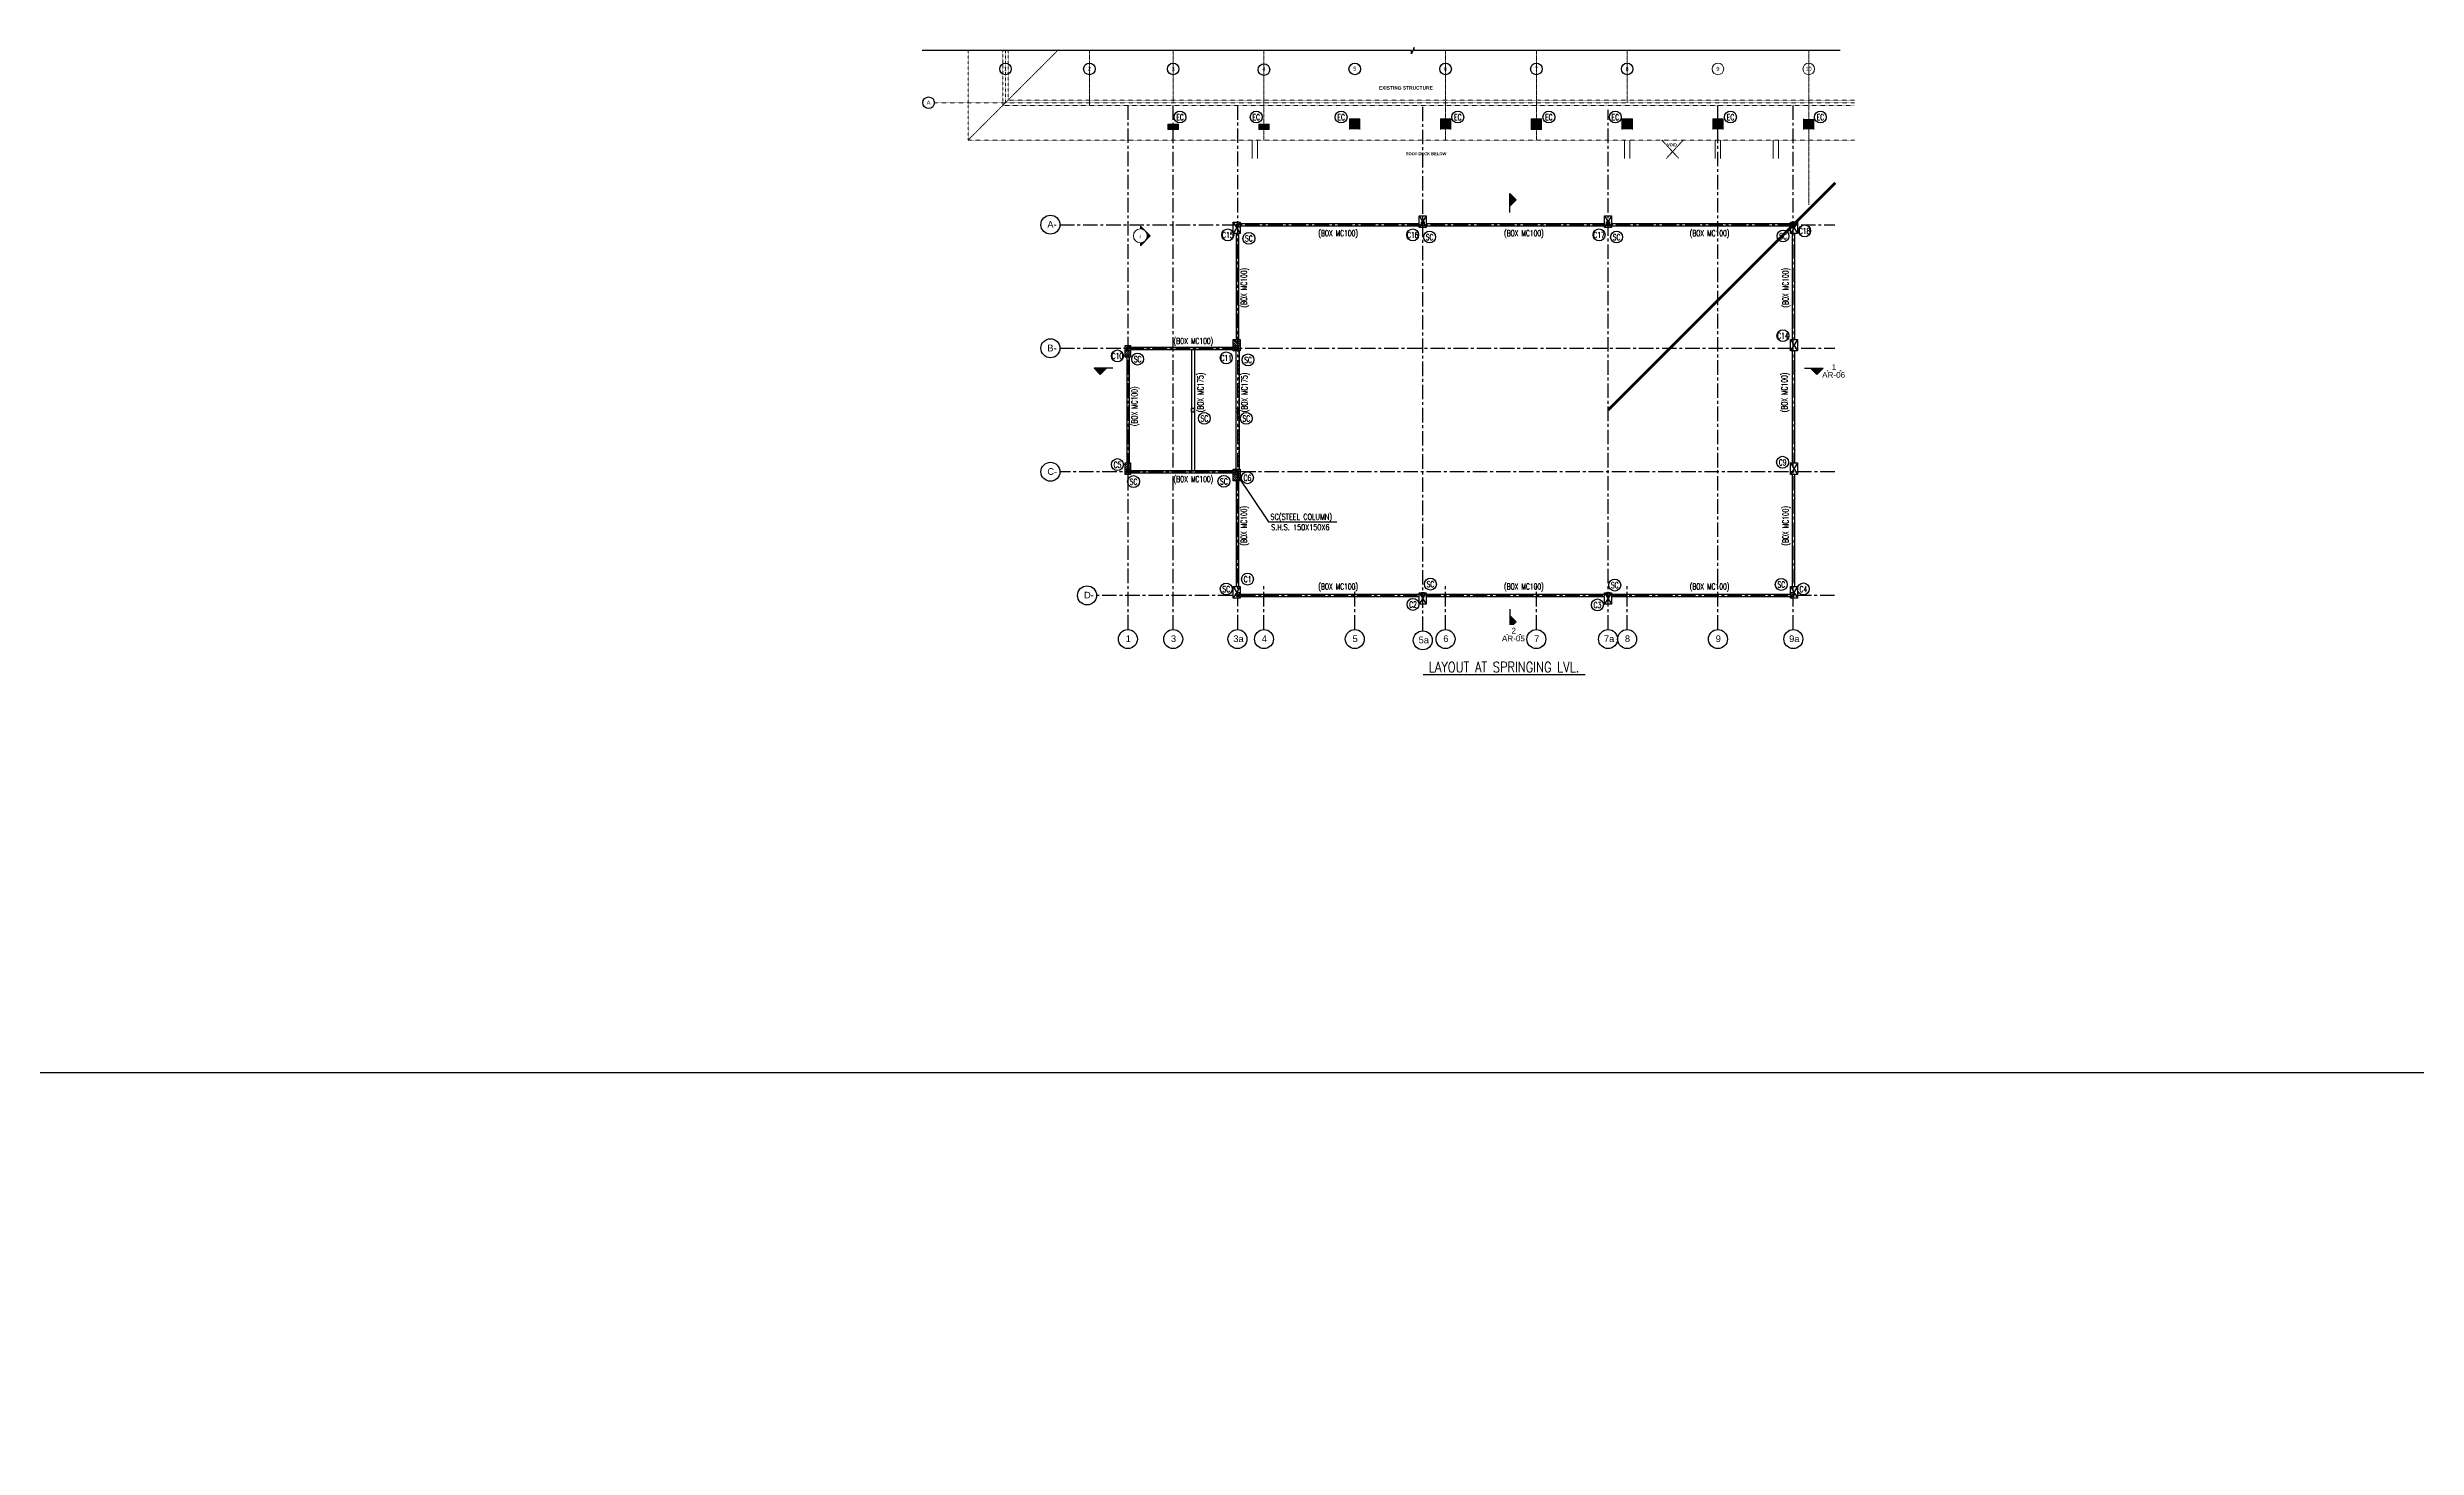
# Model space of a CAD drawing. Header units: millimetres. Extents: x 2659630 to 6742168, y -2425387 to -732288.
# Drawn here: x 3427457 to 3529752, y -1176174 to -1115736 of the extents above; entities that cross this region are included whole.
import ezdxf
from ezdxf.enums import TextEntityAlignment as Align

# ---------------------------------------------------------------- set-up
doc = ezdxf.new("R2010")
doc.units = ezdxf.units.MM
for name, pattern in [('CENTER', [2, 1.25, -0.25, 0.25, -0.25]), ('DASHED', [0.75, 0.5, -0.25]), ('Grid Line', [22.225, 12.7, -3.175, 3.175, -3.175]), ('Hidden', [7.14375, 4.7625, -2.38125]), ('HIDDEN2', [0.1875, 0.125, -0.0625])]:
    doc.linetypes.add(name, pattern=pattern)
for name, color, linetype, lineweight in [('A-AREA-IDEN', 2, 'Continuous', 9), ('A-DETL-HDLN', 90, 'Hidden', 18), ('A-hatch', 253, 'Continuous', 0), ('A-OVERHEAD LINE', 31, 'Continuous', 9), ('A-RCC', 2, 'Continuous', 0), ('A-STRUCTURE ABOVE', 251, 'DASHED', 0), ('A-WALL', 113, 'Continuous', 9), ('G-ANNO-SYMB', 111, 'Continuous', 9), ('S-GRID', 1, 'Continuous', 9), ('S-GRID-IDEN', 1, 'Continuous', 9)]:
    doc.layers.add(name, color=color, linetype=linetype, lineweight=lineweight)
for name, color, linetype in [('A-LINE 08', 8, 'Continuous'), ('S-BEAM INNER', 4, 'HIDDEN2'), ('S-BEAM NO', 3, 'Continuous'), ('S-BRECK LINE', 8, 'Continuous'), ('S-COLUMN', 1, 'Continuous'), ('S-COLUMN CIRCLE', 9, 'Continuous'), ('S-COLUMN HATCH', 8, 'Continuous'), ('S-COLUMN NO', 2, 'Continuous'), ('S-GRIDE CIRCLE', 8, 'Continuous'), ('S-GRIDE LINE', 8, 'CENTER'), ('S-GRIDE NO', 1, 'Continuous'), ('S-ISMC', 2, 'Continuous'), ('S-SECTION MARK', 1, 'Continuous'), ('S-TITIL', 6, 'Continuous')]:
    doc.layers.add(name, color=color, linetype=linetype)
doc.styles.add('Arial', font='arial.ttf', dxfattribs={"height": 123})
doc.styles.add('Arial_1', font='arial.ttf', dxfattribs={"height": 98.353293})
doc.styles.add('Arial_2', font='arial.ttf', dxfattribs={"height": 121.981135})
doc.styles.add('Arial_B', font='arialbd.ttf', dxfattribs={"height": 125.853552})
doc.styles.add('ROMANS', font='r.shx', dxfattribs={"width": 0.7})
doc.dimstyles.new('dim100', dxfattribs={"dimtxt": 250, "dimasz": 250, "dimexe": 200, "dimexo": 200, "dimgap": 100, "dimtad": 1, "dimdec": 0, "dimrnd": 1, "dimzin": 0, "dimdsep": 46, "dimtxsty": 'ROMANS', "dimcen": 0, "dimclrd": 5, "dimclre": 5, "dimclrt": 4, "dimadec": 0, "dimazin": 0, "dimtfac": 1, "dimtdec": 0, "dimtix": 1, "dimtofl": 0, "dimtmove": 2, "dimatfit": 3, "dimfxl": 1, "dimtolj": 1, "dimtzin": 0, "dimlwd": -1, "dimlwe": -1, "dimarcsym": 0})
pattern_1 = [(45, (3488765.2, -1215122.585), (15.2387667, -15.2387667), [])]
pattern_2 = [(225, (3578457.788, -1127749.932), (15.2387667, -15.2387667), [])]
pattern_3 = [(315, (3398321.202, -1127749.932), (-15.2387667, -15.2387667), [])]
pattern_4 = [(315, (3488765.2, -1047717.48), (15.2387667, 15.2387667), [])]

# ---------------------------------------------------------------- blocks, each defined once
blk = doc.blocks.new('Section - M_Section Head - Filled-1049-GROUND FLOOR PLAN-01')
at = {"layer": 'G-ANNO-SYMB'}
h = blk.add_hatch(color=256, dxfattribs=at)
edge = h.paths.add_edge_path(flags=0)
edge.add_line((-14.5, 0), (-10.2, 4.2))
edge.add_arc((-6, 0), 6, 135, 180)
edge.add_line((-12, 0), (-14.5, 0))
h = blk.add_hatch(color=256, dxfattribs=at)
edge = h.paths.add_edge_path(flags=0)
edge.add_line((-6, 8.5), (-6, 6))
edge.add_arc((-6, 0), 6, 90, 135)
edge.add_line((-10.2, 4.2), (-6, 8.5))
h = blk.add_hatch(color=256, dxfattribs=at)
edge = h.paths.add_edge_path(flags=0)
edge.add_line((-6, 8.5), (-1.8, 4.2))
edge.add_arc((-6, 0), 6, 45, 90)
edge.add_line((-6, 6), (-6, 8.5))
h = blk.add_hatch(color=256, dxfattribs=at)
edge = h.paths.add_edge_path(flags=0)
edge.add_line((2.5, 0), (0, 0))
edge.add_arc((-6, 0), 6, 360, 405)
edge.add_line((-1.8, 4.2), (2.5, 0))
for p, q in [((-6, 8.5), (-14.5, 0)), ((-10.2, 4.2), (-14.5, 0)), ((-12, 0), (-14.5, 0)), ((-14.5, 0), (-12, 0)), ((-6, 8.5), (-10.2, 4.2)), ((-6, 8.5), (2.5, 0)), ((-6, 6), (-6, 8.5)), ((-6, 8.5), (-6, 6)), ((-1.8, 4.2), (-6, 8.5)), ((2.5, 0), (-1.8, 4.2)), ((0, 0), (2.5, 0)), ((0, 0), (2.5, 0))]:
    blk.add_line(p, q, dxfattribs=at)
for start, end in [(360, 180), (135, 180), (180, 360), (90, 135), (45, 90), (360, 45)]:
    blk.add_arc((-6, 0), 6, start, end, dxfattribs=at)
blk = doc.blocks.new('Grid - M_Grid Head - Circle_02-314212-GROUND FLOOR PLAN_01')
at = {"layer": 'A-LINE 08'}
blk.add_circle((0, 0), 5, dxfattribs=at)

msp = doc.modelspace()

# ---------------------------------------------------------------- hatches: boundary and pattern name
at = {"layer": 'A-hatch', "true_color": 0x939598}
h = msp.add_hatch(dxfattribs=at)
h.set_pattern_fill('ANSI31', color=252, scale=5, angle=359.99970117)
h.set_pattern_definition([(44.99970117, (-4843594.649, -3230619.082), (-11.225261605, 11.225378697), [])])
h.paths.add_polyline_path([(3475840.1, -1119273.983), (3476290.1, -1119273.98), (3476290.102, -1119043.942), (3475840.102, -1119043.94)])
h = msp.add_hatch(dxfattribs=at)
h.set_pattern_fill('ANSI31', color=252, scale=5, angle=359.99970117)
h.set_pattern_definition([(44.99970117, (-4839674.663, -3230619.102), (-11.225261605, 11.225378697), [])])
h.paths.add_polyline_path([(3479760.086, -1119274.003), (3480210.086, -1119274.001), (3480210.087, -1119043.963), (3479760.087, -1119043.96)])
at = {"layer": 'S-COLUMN HATCH', "true_color": 0x939598}
h = msp.add_hatch(dxfattribs=at)
h.set_pattern_fill('ANSI31', color=252, scale=20, angle=180)
h.set_pattern_definition([(225, (-164167.86, -258908.526), (44.9012806, -44.9012806), [])])
h.paths.add_polyline_path([(3473995.172, -1128608.719), (3474225.159, -1128608.719), (3474225.152, -1129108.716), (3473995.166, -1129108.716)])
h = msp.add_hatch(dxfattribs=at)
h.set_pattern_fill('ANSI31', color=252, scale=20, angle=270)
h.set_pattern_definition([(315, (2604025.03, -4779155.44), (44.9012806, 44.9012806), [])])
h.paths.add_polyline_path([(3478655.17, -1128838.719), (3478655.17, -1128338.72), (3478955.172, -1128338.72), (3478955.172, -1128838.719)])
h = msp.add_hatch(dxfattribs=at)
h.set_pattern_fill('ANSI31', color=252, scale=20, angle=180)
h.set_pattern_definition([(225, (-164167.846, -263968.527), (44.9012806, -44.9012806), [])])
h.paths.add_polyline_path([(3473995.189, -1133668.719), (3474225.175, -1133668.719), (3474225.169, -1134168.717), (3473995.182, -1134168.717)])
h = msp.add_hatch(dxfattribs=at)
h.set_pattern_fill('ANSI31', color=252, scale=20, angle=270)
h.set_pattern_definition([(315, (2604025.04, -4784755.436), (44.9012806, 44.9012806), [])])
h.paths.add_polyline_path([(3478655.183, -1134438.712), (3478655.183, -1133938.714), (3478955.185, -1133938.714), (3478955.185, -1134438.712)])
at = {"layer": 'S-SECTION MARK', "ltscale": 5}
h = msp.add_hatch(dxfattribs=at)
h.set_pattern_fill('ANSI31', color=256, scale=172.406964, angle=270, style=0)
h.set_pattern_definition(pattern_4)
h.paths.add_polyline_path([(3490871.308, -1122314.62), (3490604.179, -1122042.755), (3490604.179, -1122586.485)])
h = msp.add_hatch(dxfattribs=at)
h.set_pattern_fill('ANSI31', color=256, scale=172.406964, angle=270, style=0)
h.set_pattern_definition(pattern_4)
h.paths.add_polyline_path([(3490871.308, -1122314.62), (3490604.179, -1122042.755), (3490604.179, -1122586.485)])
h = msp.add_hatch(dxfattribs=at)
h.set_pattern_fill('ANSI31', color=256, scale=172.406964, angle=270, style=0)
h.set_pattern_definition(pattern_4)
h.paths.add_polyline_path([(3490871.308, -1122314.62), (3490604.179, -1122042.755), (3490604.179, -1122586.485)])
h = msp.add_hatch(dxfattribs=at)
h.set_pattern_fill('ANSI31', color=256, scale=172.406964, angle=360, style=0)
h.set_pattern_definition(pattern_3)
h.paths.add_polyline_path([(3472918.343, -1129856.04), (3472646.478, -1129588.91), (3473190.208, -1129588.91)])
h = msp.add_hatch(dxfattribs=at)
h.set_pattern_fill('ANSI31', color=256, scale=172.406964, angle=360, style=0)
h.set_pattern_definition(pattern_3)
h.paths.add_polyline_path([(3472918.343, -1129856.04), (3472646.478, -1129588.91), (3473190.208, -1129588.91)])
h = msp.add_hatch(dxfattribs=at)
h.set_pattern_fill('ANSI31', color=256, scale=172.406964, angle=360, style=0)
h.set_pattern_definition(pattern_3)
h.paths.add_polyline_path([(3472918.343, -1129856.04), (3472646.478, -1129588.91), (3473190.208, -1129588.91)])
h = msp.add_hatch(dxfattribs=at)
h.set_pattern_fill('ANSI31', color=256, scale=172.406964, angle=180, style=0)
h.set_pattern_definition(pattern_2)
h.paths.add_polyline_path([(3503860.647, -1129856.04), (3504132.513, -1129588.91), (3503588.782, -1129588.91)])
h = msp.add_hatch(dxfattribs=at)
h.set_pattern_fill('ANSI31', color=256, scale=172.406964, angle=180, style=0)
h.set_pattern_definition(pattern_2)
h.paths.add_polyline_path([(3503860.647, -1129856.04), (3504132.513, -1129588.91), (3503588.782, -1129588.91)])
h = msp.add_hatch(dxfattribs=at)
h.set_pattern_fill('ANSI31', color=256, scale=172.406964, angle=180, style=0)
h.set_pattern_definition(pattern_2)
h.paths.add_polyline_path([(3503860.647, -1129856.04), (3504132.513, -1129588.91), (3503588.782, -1129588.91)])
h = msp.add_hatch(dxfattribs=at)
h.set_pattern_fill('ANSI31', color=256, scale=172.406964, angle=90, style=0)
h.set_pattern_definition(pattern_1)
h.paths.add_polyline_path([(3490871.308, -1140525.444), (3490604.179, -1140797.309), (3490604.179, -1140253.579)])
h = msp.add_hatch(dxfattribs=at)
h.set_pattern_fill('ANSI31', color=256, scale=172.406964, angle=90, style=0)
h.set_pattern_definition(pattern_1)
h.paths.add_polyline_path([(3490871.308, -1140525.444), (3490604.179, -1140797.309), (3490604.179, -1140253.579)])
h = msp.add_hatch(dxfattribs=at)
h.set_pattern_fill('ANSI31', color=256, scale=172.406964, angle=90, style=0)
h.set_pattern_definition(pattern_1)
h.paths.add_polyline_path([(3490871.308, -1140525.444), (3490604.179, -1140797.309), (3490604.179, -1140253.579)])

# ---------------------------------------------------------------- linework, layer by layer
at = {"layer": 'A-DETL-HDLN'}
msp.add_line((3478725.184, -1123273.717), (3478725.184, -1123273.717), dxfattribs=at)
at = {"layer": 'A-hatch', "color": 252, "true_color": 0x939598}
for points in [[(3483680.177, -1119273.941), (3483680.177, -1118823.941), (3484130.101, -1119273.944)], [(3484130.101, -1119273.944), (3483680.177, -1118823.941), (3484130.101, -1118823.943)], [(3487600.177, -1119273.962), (3487600.177, -1118823.962), (3488050.101, -1119273.964)], [(3488050.101, -1119273.964), (3487600.177, -1118823.962), (3488050.101, -1118823.964)], [(3491520.177, -1119273.982), (3491520.177, -1118823.982), (3491970.101, -1119273.984)], [(3491970.101, -1119273.984), (3491520.177, -1118823.982), (3491970.101, -1118823.984)], [(3495440.177, -1119274.003), (3495440.177, -1118824.002), (3495890.101, -1119274.005)], [(3495890.101, -1119274.005), (3495440.177, -1118824.002), (3495890.101, -1118824.005)], [(3499360.103, -1119274.023), (3499360.101, -1119274.023), (3499360.103, -1118824.023)], [(3499360.103, -1119274.023), (3499360.103, -1118824.023), (3499360.175, -1119274.023)], [(3499360.175, -1119274.023), (3499360.103, -1118824.023), (3499360.175, -1118824.023)], [(3499360.175, -1119274.023), (3499360.175, -1118824.023), (3499360.177, -1119274.023)], [(3499360.177, -1119274.023), (3499360.175, -1118824.023), (3499360.177, -1118824.023)], [(3499360.177, -1119274.023), (3499360.177, -1118824.023), (3499810.101, -1119274.025)], [(3499810.101, -1119274.025), (3499360.177, -1118824.023), (3499810.101, -1118824.025)], [(3499810.101, -1119274.025), (3499810.101, -1118824.025), (3499810.103, -1118824.025)], [(3503280.103, -1119274.043), (3503280.101, -1119274.043), (3503280.103, -1118824.047)], [(3503280.103, -1119274.043), (3503280.103, -1118824.047), (3503280.175, -1119274.043)], [(3503280.175, -1119274.043), (3503280.103, -1118824.047), (3503280.175, -1118824.047)], [(3503280.175, -1119274.043), (3503280.175, -1118824.047), (3503280.177, -1119274.043)], [(3503280.177, -1119274.043), (3503280.175, -1118824.047), (3503280.177, -1118824.047)], [(3503280.177, -1119274.043), (3503280.177, -1118824.047), (3503730.101, -1119274.046)], [(3503730.101, -1119274.046), (3503280.177, -1118824.047), (3503730.101, -1118824.05)], [(3503730.101, -1119274.046), (3503730.101, -1118824.05), (3503730.103, -1118824.05)]]:
    msp.add_solid(points, dxfattribs=at)
at = {"layer": 'A-OVERHEAD LINE', "linetype": 'Hidden'}
for p, q in [((3497163.948, -1119738.127), (3497901.648, -1120537.831)), ((3497348.666, -1120537.831), (3498086.379, -1119738.132))]:
    msp.add_line(p, q, dxfattribs=at)
at = {"layer": 'A-RCC'}
for p, q in [((3475840.087, -1119043.906), (3475840.086, -1119273.906)), ((3476290.087, -1119043.908), (3475840.087, -1119043.906)), ((3475840.102, -1119043.9), (3475840.101, -1119273.9)), ((3476290.102, -1119043.903), (3475840.102, -1119043.9)), ((3476290.086, -1119273.908), (3476290.087, -1119043.908)), ((3476290.101, -1119273.903), (3476290.102, -1119043.903)), ((3479760.087, -1119043.926), (3479760.086, -1119273.926)), ((3480210.087, -1119043.929), (3479760.087, -1119043.926)), ((3480210.086, -1119273.929), (3480210.087, -1119043.929)), ((3483680.103, -1118823.941), (3483680.101, -1119273.943)), ((3484130.103, -1118823.943), (3483680.103, -1118823.941)), ((3484130.101, -1119273.945), (3484130.103, -1118823.943)), ((3487600.103, -1118823.962), (3487600.101, -1119273.962)), ((3488050.103, -1118823.964), (3487600.103, -1118823.962)), ((3488050.101, -1119273.964), (3488050.103, -1118823.964)), ((3495440.103, -1118824.002), (3495440.101, -1119274.096)), ((3495440.103, -1118824.002), (3495440.101, -1119274.003)), ((3495890.103, -1118824.005), (3495440.103, -1118824.002)), ((3495890.103, -1118824.005), (3495440.103, -1118824.002)), ((3495890.101, -1119274.005), (3495890.103, -1118824.005)), ((3495890.101, -1119274.005), (3495890.103, -1118824.005)), ((3499360.103, -1118824.023), (3499360.101, -1119274.023)), ((3499810.103, -1118824.025), (3499360.103, -1118824.023)), ((3499810.101, -1119274.025), (3499810.103, -1118824.025)), ((3503280.101, -1119274.043), (3503280.103, -1118824.047)), ((3503730.103, -1118824.05), (3503730.101, -1119274.046)), ((3475840.086, -1119273.906), (3476290.086, -1119273.908)), ((3475840.101, -1119273.9), (3476290.101, -1119273.903)), ((3479760.086, -1119273.926), (3480210.086, -1119273.929))]:
    msp.add_line(p, q, dxfattribs=at)
msp.add_lwpolyline([(3491970.101, -1119273.984), (3491970.103, -1118823.984), (3491520.103, -1118823.982), (3491520.101, -1119274.078), (3491971.072, -1119273.968), (3491521.072, -1119273.966)], dxfattribs=at)
at = {"layer": 'A-STRUCTURE ABOVE', "color": 252, "linetype": 'Hidden', "ltscale": 0.005, "true_color": 0x939598}
for p, q in [((3467210.118, -1115873.807), (3467210.098, -1119737.971)), ((3468940.109, -1118007.313), (3505488.117, -1118008.594)), ((3505488.117, -1118238.542), (3468710.108, -1118237.552)), ((3467210.098, -1119737.971), (3505488.117, -1119738.17))]:
    msp.add_line(p, q, dxfattribs=at)
at = {"layer": 'A-WALL', "color": 1}
msp.add_line((3476290.101, -1119273.999), (3476290.102, -1119043.94), dxfattribs=at)
at = {"layer": 'A-WALL'}
for p, q in [((3479475.182, -1120537.831, 0), (3479475.182, -1119738.035, 0)), ((3479705.182, -1119738.036, 0), (3479705.182, -1120537.831, 0)), ((3499470.099, -1120537.831), (3499470.099, -1119738.139)), ((3499699.947, -1119738.14), (3499699.946, -1120537.831)), ((3501975.182, -1119738.152, 0), (3501975.182, -1120537.831, 0)), ((3502205.182, -1120537.831, 0), (3502205.182, -1119738.153, 0))]:
    msp.add_line(p, q, dxfattribs=at)
for points in [[(3495550.063, -1120537.831), (3495550.054, -1119738.119)], [(3495780.193, -1119738.12), (3495780.202, -1120537.831)]]:
    msp.add_lwpolyline(points, dxfattribs=at)
at = {"layer": 'G-ANNO-SYMB'}
for p, q in [((3504301.781, -1129696.711), (3504901.781, -1129696.711)), ((3490475.299, -1141071.618), (3491075.299, -1141071.618))]:
    msp.add_line(p, q, dxfattribs=at)
at = {"layer": 'S-BEAM INNER', "color": 8, "ltscale": 1000}
for p, q in [((3478795.182, -1123773.716), (3478795.182, -1128338.72)), ((3478885.182, -1123773.716), (3478885.182, -1128338.72)), ((3478955.172, -1123343.818), (3486692.42, -1123343.818)), ((3478955.172, -1123433.818), (3486692.42, -1123433.818)), ((3486992.422, -1123343.818), (3494692.486, -1123343.818)), ((3486992.422, -1123433.818), (3494692.486, -1123433.818)), ((3494992.489, -1123343.818), (3502725.172, -1123343.818)), ((3494992.489, -1123433.818), (3502725.172, -1123433.818)), ((3502795.182, -1123773.714), (3502795.182, -1128338.722)), ((3502885.182, -1123773.714), (3502885.182, -1128338.722)), ((3474065.182, -1129108.716), (3474065.184, -1133668.722)), ((3474155.182, -1129108.716), (3474155.184, -1133668.722)), ((3474225.157, -1128768.717), (3478655.17, -1128768.717)), ((3474225.158, -1128678.717), (3478655.17, -1128678.717)), ((3476857.127, -1128773.717), (3476857.127, -1134003.717)), ((3476987.127, -1128773.717), (3476987.127, -1134003.717)), ((3478775.182, -1128838.719), (3478775.182, -1133938.718)), ((3478905.182, -1128838.719), (3478905.182, -1133938.718)), ((3502795.182, -1128833.719), (3502795.182, -1133668.721)), ((3502885.182, -1128833.719), (3502885.182, -1133668.721)), ((3474225.157, -1134098.717), (3478655.17, -1134098.717)), ((3474225.158, -1134008.717), (3478655.17, -1134008.717)), ((3478795.182, -1134438.717), (3478795.182, -1139003.721)), ((3478885.182, -1134438.717), (3478885.182, -1139003.721)), ((3502795.182, -1134168.719), (3502795.182, -1139003.721)), ((3502885.182, -1134168.719), (3502885.182, -1139003.721)), ((3478955.172, -1139343.717), (3486692.42, -1139343.717)), ((3478955.172, -1139433.717), (3486692.42, -1139433.717)), ((3486992.408, -1139343.717), (3494692.482, -1139343.717)), ((3486992.408, -1139433.717), (3494692.482, -1139433.717)), ((3494992.475, -1139343.717), (3502729.722, -1139343.717)), ((3494992.475, -1139433.717), (3502729.722, -1139433.717))]:
    msp.add_line(p, q, dxfattribs=at)
at = {"layer": 'S-BRECK LINE'}
msp.add_lwpolyline([(3504860.562, -1115873.807), (3486464.99, -1115873.807), (3486464.99, -1115736.433), (3486352.174, -1116011.181), (3486352.174, -1115873.807), (3465219.829, -1115873.807)], dxfattribs=at)
at = {"layer": 'S-COLUMN', "color": 1}
for p, q in [((3486692.415, -1123003.91), (3486992.417, -1123503.909)), ((3486992.417, -1123003.91), (3486692.415, -1123503.909)), ((3494992.484, -1123003.91), (3494692.482, -1123503.909)), ((3494692.482, -1123003.91), (3494992.484, -1123503.909)), ((3478655.17, -1123273.717), (3478955.172, -1123773.716)), ((3478955.17, -1123273.82), (3478655.17, -1123773.716)), ((3503025.189, -1123273.613), (3502725.172, -1123773.612)), ((3502725.172, -1123273.613), (3503025.189, -1123773.612)), ((3503025.202, -1128338.72), (3502725.2, -1128838.719)), ((3502725.2, -1128338.72), (3503025.185, -1128838.82)), ((3503025.191, -1133668.721), (3502725.188, -1134168.719)), ((3502725.188, -1133668.721), (3503025.199, -1134168.717)), ((3478655.179, -1139003.719), (3478955.179, -1139503.717)), ((3478955.181, -1139003.719), (3478655.179, -1139503.717)), ((3486992.417, -1139273.72), (3486692.415, -1139773.719)), ((3486692.415, -1139273.72), (3486992.417, -1139773.719)), ((3494692.482, -1139273.72), (3494992.484, -1139773.719)), ((3494992.484, -1139273.72), (3494692.482, -1139773.719)), ((3502725.181, -1139003.721), (3503025.184, -1139503.72)), ((3503025.184, -1139003.721), (3502725.181, -1139503.72))]:
    msp.add_line(p, q, dxfattribs=at)
for points in [[(3486692.42, -1123503.909), (3486692.42, -1123003.91), (3486992.422, -1123003.91), (3486992.422, -1123503.909)], [(3494692.486, -1123503.909), (3494692.486, -1123003.91), (3494992.489, -1123003.91), (3494992.489, -1123503.909)], [(3478655.17, -1123773.716), (3478655.17, -1123273.717), (3478955.172, -1123273.717), (3478955.172, -1123773.716)], [(3502725.172, -1123773.714), (3502725.172, -1123273.715), (3503025.175, -1123273.715), (3503025.175, -1123773.714)], [(3473995.172, -1128608.719), (3474225.159, -1128608.719), (3474225.152, -1129108.716), (3473995.166, -1129108.716)], [(3478655.17, -1128838.719), (3478655.17, -1128338.72), (3478955.172, -1128338.72), (3478955.172, -1128838.719)], [(3502725.186, -1128838.721), (3502725.186, -1128338.722), (3503025.188, -1128338.722), (3503025.188, -1128838.721)], [(3473995.191, -1133668.722), (3474225.177, -1133668.722), (3474225.17, -1134168.719), (3473995.184, -1134168.719)], [(3478655.184, -1134438.717), (3478655.184, -1133938.718), (3478955.187, -1133938.718), (3478955.187, -1134438.717)], [(3502725.179, -1134168.719), (3502725.179, -1133668.721), (3503025.181, -1133668.721), (3503025.181, -1134168.719)], [(3478655.179, -1139503.72), (3478655.179, -1139003.721), (3478955.181, -1139003.721), (3478955.181, -1139503.72)], [(3486692.415, -1139773.719), (3486692.415, -1139273.72), (3486992.417, -1139273.72), (3486992.417, -1139773.719)], [(3494692.482, -1139773.719), (3494692.482, -1139273.72), (3494992.484, -1139273.72), (3494992.484, -1139773.719)], [(3502725.181, -1139503.72), (3502725.181, -1139003.721), (3503025.184, -1139003.721), (3503025.184, -1139503.72)]]:
    msp.add_lwpolyline(points, close=True, dxfattribs=at)
at = {"layer": 'S-COLUMN CIRCLE'}
for centre in [(3476358.178, -1118741.644), (3476358.178, -1118741.644), (3479651.813, -1118741.644), (3479651.813, -1118741.644), (3483315.877, -1118741.644), (3483315.877, -1118741.644), (3488353.228, -1118741.644), (3488353.228, -1118741.644), (3492285.842, -1118741.644), (3492285.842, -1118741.644), (3495153.614, -1118741.644), (3495153.614, -1118741.644), (3500126.695, -1118741.644), (3500126.695, -1118741.644), (3504008.039, -1118741.644), (3504008.039, -1118741.644), (3478420.824, -1123828.127), (3479332.572, -1123978.926), (3486406.66, -1123828.127), (3487136.989, -1123920.856), (3494453.726, -1123828.127), (3495210.564, -1123920.856), (3502394.932, -1123878.843), (3503326.357, -1123655.644), (3502390.388, -1128180.247), (3473655.65, -1129051.724), (3474529.675, -1129190.349), (3478353.18, -1129137.05), (3479296.167, -1129223.718), (3477410.174, -1131747.666), (3479220.555, -1131747.666), (3502377.122, -1133642.737), (3473658.106, -1133745.299), (3474352.191, -1134478.563), (3478254.75, -1134466.43), (3479268.698, -1134313.337), (3479273.404, -1138688.831), (3478355.413, -1139112.994), (3486418.304, -1139780.343), (3487172.692, -1138903.818), (3494380.53, -1139799.814), (3495129.62, -1138943.203), (3502319.141, -1138919.037), (3503273.359, -1139109.989)]:
    msp.add_circle(centre, 257.143, dxfattribs=at)
at = {"layer": 'S-COLUMN NO', "ltscale": 2500}
msp.add_line((3474110.182, -1133807.112), (3474110.182, -1134280.64), dxfattribs=at)
for points in [[(3478801.804, -1123350.39), (3478951.804, -1123350.39), (3478951.804, -1123500.39), (3478801.804, -1123500.39)], [(3478807.804, -1123356.39), (3478945.804, -1123356.39), (3478945.804, -1123494.39), (3478807.804, -1123494.39)], [(3486765.599, -1123428.473), (3486915.599, -1123428.473), (3486915.599, -1123278.473), (3486765.599, -1123278.473)], [(3486771.599, -1123422.473), (3486909.599, -1123422.473), (3486909.599, -1123284.473), (3486771.599, -1123284.473)], [(3494765.666, -1123428.471), (3494915.666, -1123428.471), (3494915.666, -1123278.471), (3494765.666, -1123278.471)], [(3494771.666, -1123422.471), (3494909.666, -1123422.471), (3494909.666, -1123284.471), (3494771.666, -1123284.471)], [(3502800.61, -1123428.292), (3502950.61, -1123428.292), (3502950.61, -1123278.292), (3502800.61, -1123278.292)], [(3502800.61, -1123428.292), (3502950.61, -1123428.292), (3502950.61, -1123278.292), (3502800.61, -1123278.292)], [(3502806.61, -1123422.292), (3502944.61, -1123422.292), (3502944.61, -1123284.292), (3502806.61, -1123284.292)], [(3502806.61, -1123422.292), (3502944.61, -1123422.292), (3502944.61, -1123284.292), (3502806.61, -1123284.292)], [(3474069.953, -1128683.799), (3474219.953, -1128683.799), (3474219.953, -1128833.799), (3474069.953, -1128833.799)], [(3474075.953, -1128689.799), (3474213.953, -1128689.799), (3474213.953, -1128827.799), (3474075.953, -1128827.799)], [(3478730.596, -1128763.286), (3478880.596, -1128763.286), (3478880.596, -1128613.286), (3478730.596, -1128613.286)], [(3478736.596, -1128757.286), (3478874.596, -1128757.286), (3478874.596, -1128619.286), (3478736.596, -1128619.286)], [(3476847.139, -1131466.742), (3476997.139, -1131466.742), (3476997.139, -1131316.742), (3476847.139, -1131316.742)], [(3476847.139, -1131466.742), (3476997.139, -1131466.742), (3476997.139, -1131316.742), (3476847.139, -1131316.742)], [(3476847.139, -1131466.742), (3476997.139, -1131466.742), (3476997.139, -1131316.742), (3476847.139, -1131316.742)], [(3476847.139, -1131466.742), (3476997.139, -1131466.742), (3476997.139, -1131316.742), (3476847.139, -1131316.742)], [(3476847.151, -1131466.741), (3476997.151, -1131466.741), (3476997.151, -1131316.741), (3476847.151, -1131316.741)], [(3476853.139, -1131460.742), (3476991.139, -1131460.742), (3476991.139, -1131322.742), (3476853.139, -1131322.742)], [(3476853.139, -1131460.742), (3476991.139, -1131460.742), (3476991.139, -1131322.742), (3476853.139, -1131322.742)], [(3476853.139, -1131460.742), (3476991.139, -1131460.742), (3476991.139, -1131322.742), (3476853.139, -1131322.742)], [(3476853.139, -1131460.742), (3476991.139, -1131460.742), (3476991.139, -1131322.742), (3476853.139, -1131322.742)], [(3476853.151, -1131460.741), (3476991.151, -1131460.741), (3476991.151, -1131322.741), (3476853.151, -1131322.741)], [(3478765.182, -1131466.742), (3478915.182, -1131466.742), (3478915.182, -1131316.742), (3478765.182, -1131316.742)], [(3478765.182, -1131466.742), (3478915.182, -1131466.742), (3478915.182, -1131316.742), (3478765.182, -1131316.742)], [(3478765.194, -1131466.741), (3478915.194, -1131466.741), (3478915.194, -1131316.741), (3478765.194, -1131316.741)], [(3478765.194, -1131466.741), (3478915.194, -1131466.741), (3478915.194, -1131316.741), (3478765.194, -1131316.741)], [(3478771.182, -1131460.742), (3478909.182, -1131460.742), (3478909.182, -1131322.742), (3478771.182, -1131322.742)], [(3478771.182, -1131460.742), (3478909.182, -1131460.742), (3478909.182, -1131322.742), (3478771.182, -1131322.742)], [(3478771.194, -1131460.741), (3478909.194, -1131460.741), (3478909.194, -1131322.741), (3478771.194, -1131322.741)], [(3478771.194, -1131460.741), (3478909.194, -1131460.741), (3478909.194, -1131322.741), (3478771.194, -1131322.741)], [(3474069.953, -1133943.729), (3474219.953, -1133943.729), (3474219.953, -1134093.729), (3474069.953, -1134093.729)], [(3474075.953, -1133949.729), (3474213.953, -1133949.729), (3474213.953, -1134087.729), (3474075.953, -1134087.729)], [(3478730.171, -1134163.733), (3478880.171, -1134163.733), (3478880.171, -1134013.733), (3478730.171, -1134013.733)], [(3478736.171, -1134157.733), (3478874.171, -1134157.733), (3478874.171, -1134019.733), (3478736.171, -1134019.733)], [(3478801.804, -1139427.099), (3478951.804, -1139427.099), (3478951.804, -1139277.099), (3478801.804, -1139277.099)], [(3478807.804, -1139421.099), (3478945.804, -1139421.099), (3478945.804, -1139283.099), (3478807.804, -1139283.099)], [(3486766.726, -1139427.099), (3486916.726, -1139427.099), (3486916.726, -1139277.099), (3486766.726, -1139277.099)], [(3486772.726, -1139421.099), (3486910.726, -1139421.099), (3486910.726, -1139283.099), (3486772.726, -1139283.099)], [(3494766.789, -1139427.099), (3494916.789, -1139427.099), (3494916.789, -1139277.099), (3494766.789, -1139277.099)], [(3494772.789, -1139421.099), (3494910.789, -1139421.099), (3494910.789, -1139283.099), (3494772.789, -1139283.099)], [(3502728.564, -1139427.099), (3502878.564, -1139427.099), (3502878.564, -1139277.099), (3502728.564, -1139277.099)], [(3502734.564, -1139421.099), (3502872.564, -1139421.099), (3502872.564, -1139283.099), (3502734.564, -1139283.099)], [(3135960.687, -1159977.041), (3643425.669, -1159977.041), (3643425.669, -1261264.116), (3135960.687, -1261264.116)]]:
    msp.add_lwpolyline(points, close=True, dxfattribs=at)
at = {"layer": 'S-GRID', "linetype": 'Grid Line'}
msp.add_line((3503505.182, -1122532.803), (3503505.182, -1115873.807), dxfattribs=at)
at = {"layer": 'S-GRID-IDEN'}
for centre in [(3499585.182, -1116666.4), (3503505.182, -1116666.4)]:
    msp.add_circle(centre, 250, dxfattribs=at)
at = {"layer": 'S-GRIDE CIRCLE'}
for centre in [(3470762.963, -1123388.65), (3470762.963, -1123388.65), (3470762.963, -1123388.65), (3470762.963, -1128723.652), (3470762.963, -1128723.652), (3470762.963, -1128723.652), (3470762.963, -1134053.652), (3470762.963, -1134053.652), (3470762.963, -1134053.652), (3472345.72, -1139388.717), (3472345.72, -1139388.717), (3472345.72, -1139388.717), (3474110.182, -1141274.278), (3474110.182, -1141274.278), (3474110.182, -1141274.278), (3476065.182, -1141274.278), (3476065.182, -1141274.278), (3476065.182, -1141274.278), (3478840.182, -1141274.278), (3478840.182, -1141274.278), (3478840.182, -1141274.278), (3479985.182, -1141274.278), (3479985.182, -1141274.278), (3479985.182, -1141274.278), (3483905.182, -1141274.278), (3483905.182, -1141274.278), (3483905.182, -1141274.278), (3486841.724, -1141329.95), (3486841.724, -1141329.95), (3486841.724, -1141329.95), (3487825.182, -1141274.278), (3487825.182, -1141274.278), (3487825.182, -1141274.278), (3491745.182, -1141274.278), (3491745.182, -1141274.278), (3491745.182, -1141274.278), (3494841.791, -1141274.278), (3494841.791, -1141274.278), (3494841.791, -1141274.278), (3495665.182, -1141274.278), (3495665.182, -1141274.278), (3495665.182, -1141274.278), (3499585.182, -1141274.278), (3499585.182, -1141274.278), (3499585.182, -1141274.278), (3502840.182, -1141274.278), (3502840.182, -1141274.278), (3502840.182, -1141274.278)]:
    msp.add_circle(centre, 409.836, dxfattribs=at)
at = {"layer": 'S-GRIDE LINE', "ltscale": 500}
for p, q in [((3474110.182, -1118235.263), (3474110.182, -1140864.442)), ((3476065.182, -1140864.442), (3476065.182, -1118235.263)), ((3478840.182, -1118235.263), (3478840.182, -1140864.442)), ((3486841.724, -1140920.114), (3486841.724, -1118235.263)), ((3494841.791, -1140864.442), (3494841.791, -1118424.421)), ((3499585.182, -1140864.442), (3499585.182, -1118235.263)), ((3502840.182, -1140864.442), (3502840.182, -1118235.263)), ((3471172.797, -1123388.818), (3504630.784, -1123388.818)), ((3471172.799, -1123388.715), (3504630.787, -1123388.715)), ((3471172.799, -1128723.717), (3504630.787, -1128723.717)), ((3504628.109, -1134053.717), (3471172.799, -1134053.717)), ((3504620.796, -1139388.717), (3472755.556, -1139388.717)), ((3479985.182, -1140864.442), (3479985.182, -1138864.442)), ((3483905.182, -1140864.442), (3483905.182, -1138864.442)), ((3487825.182, -1140864.442), (3487825.182, -1138864.442)), ((3491745.182, -1140864.442), (3491745.182, -1138864.442)), ((3495665.182, -1140864.442), (3495665.182, -1138864.442))]:
    msp.add_line(p, q, dxfattribs=at)
at = {"layer": 'S-ISMC', "lineweight": -2}
for p, q in [((3478790.182, -1123773.716), (3478790.182, -1128338.72)), ((3478890.182, -1123773.716), (3478890.182, -1128338.72)), ((3478955.172, -1123338.818), (3486692.42, -1123338.818)), ((3478955.172, -1123438.818), (3486692.42, -1123438.818)), ((3486992.422, -1123338.818), (3494692.486, -1123338.818)), ((3486992.422, -1123438.818), (3494692.486, -1123438.818)), ((3494992.489, -1123338.818), (3502725.172, -1123338.818)), ((3494992.489, -1123438.818), (3502725.172, -1123438.818)), ((3502790.182, -1123773.714), (3502790.182, -1128338.722)), ((3502890.182, -1123773.714), (3502890.182, -1128338.722)), ((3474060.182, -1129108.716), (3474060.184, -1133668.722)), ((3474160.182, -1129108.716), (3474160.184, -1133668.722)), ((3474225.157, -1128773.717), (3478655.17, -1128773.717)), ((3474225.158, -1128673.717), (3478655.17, -1128673.717)), ((3476852.127, -1128773.717), (3476852.127, -1134003.717)), ((3476992.127, -1128773.717), (3476992.127, -1134003.717)), ((3478770.182, -1128838.719), (3478770.182, -1133938.718)), ((3478910.182, -1128838.719), (3478910.182, -1133938.718)), ((3502790.182, -1128833.719), (3502790.182, -1133668.721)), ((3502890.182, -1128833.719), (3502890.182, -1133668.721)), ((3474225.157, -1134103.717), (3478655.17, -1134103.717)), ((3474225.158, -1134003.717), (3478655.17, -1134003.717)), ((3478790.182, -1134438.717), (3478790.182, -1139003.721)), ((3478890.182, -1134438.717), (3478890.182, -1139003.721)), ((3502790.182, -1134168.719), (3502790.182, -1139003.721)), ((3502890.182, -1134168.719), (3502890.182, -1139003.721)), ((3478955.172, -1139338.717), (3486692.42, -1139338.717)), ((3478955.172, -1139438.717), (3486692.42, -1139438.717)), ((3486992.408, -1139338.717), (3494692.482, -1139338.717)), ((3486992.408, -1139438.717), (3494692.482, -1139438.717)), ((3494992.475, -1139338.717), (3502729.722, -1139338.717)), ((3494992.475, -1139438.717), (3502729.722, -1139438.717))]:
    msp.add_line(p, q, dxfattribs=at)
at = {"layer": 'S-SECTION MARK'}
for p, q in [((3490604.179, -1122855.613), (3490604.179, -1122042.755)), ((3490604.179, -1122855.613), (3490604.179, -1122042.755)), ((3490604.179, -1122855.613), (3490604.179, -1122042.755)), ((3490604.179, -1122042.755), (3490871.308, -1122314.62)), ((3490604.179, -1122042.755), (3490871.308, -1122314.62)), ((3490604.179, -1122042.755), (3490871.308, -1122314.62)), ((3490604.179, -1122586.485), (3490871.308, -1122314.62)), ((3490604.179, -1122586.485), (3490871.308, -1122314.62)), ((3490604.179, -1122586.485), (3490871.308, -1122314.62)), ((3473459.336, -1129588.91), (3472646.478, -1129588.91)), ((3473459.336, -1129588.91), (3472646.478, -1129588.91)), ((3473459.336, -1129588.91), (3472646.478, -1129588.91)), ((3472646.478, -1129588.91), (3472918.343, -1129856.04)), ((3473190.208, -1129588.91), (3472918.343, -1129856.04)), ((3473190.208, -1129588.91), (3472918.343, -1129856.04)), ((3473190.208, -1129588.91), (3472918.343, -1129856.04)), ((3503319.655, -1129588.91), (3504132.513, -1129588.91)), ((3503319.655, -1129588.91), (3504132.513, -1129588.91)), ((3503319.655, -1129588.91), (3504132.513, -1129588.91)), ((3503588.782, -1129588.91), (3503860.647, -1129856.04)), ((3503588.782, -1129588.91), (3503860.647, -1129856.04)), ((3503588.782, -1129588.91), (3503860.647, -1129856.04)), ((3504132.513, -1129588.91), (3503860.647, -1129856.04)), ((3490604.179, -1139984.451), (3490604.179, -1140797.309)), ((3490604.179, -1139984.451), (3490604.179, -1140797.309)), ((3490604.179, -1139984.451), (3490604.179, -1140797.309)), ((3490604.179, -1140253.579), (3490871.308, -1140525.444)), ((3490604.179, -1140253.579), (3490871.308, -1140525.444)), ((3490604.179, -1140253.579), (3490871.308, -1140525.444)), ((3490604.179, -1140797.309), (3490871.308, -1140525.444))]:
    msp.add_line(p, q, dxfattribs=at)

# ---------------------------------------------------------------- block references
at = {"layer": 'G-ANNO-SYMB', "xscale": -49.99999999999998, "yscale": 49.99999999999998, "zscale": 49.99999999999998, "rotation": 270}
msp.add_blockref('Section - M_Section Head - Filled-1049-GROUND FLOOR PLAN-01', (3474646.531, -1123570.665), dxfattribs=at)

# ---------------------------------------------------------------- texts
at = {"layer": 'A-AREA-IDEN', "insert": (3486109.724, -1117409.146), "char_height": 150, "width": 3285.24125, "attachment_point": 2, "line_spacing_factor": 0.938532, "style": 'Arial_B'}
msp.add_mtext('EXISTING STRUCTURE', dxfattribs=at)
at = {"layer": 'A-AREA-IDEN', "attachment_point": 2, "rotation": 0.13141055, "line_spacing_factor": 0.938532, "style": 'Arial_B'}
for s, insert, char_height, width in [('VOID', (3497595.863, -1119880.611), 125.8536, 1345.94379), ('ROOF DECK BELOW', (3486980.254, -1120264.913), 125.85355, 2314.45134)]:
    msp.add_mtext(s, dxfattribs=dict(at, insert=insert, char_height=char_height, width=width))
at = {"layer": 'G-ANNO-SYMB', "insert": (3474640.702, -1123952.6), "char_height": 98.353, "width": 91.19402, "attachment_point": 8, "line_spacing_factor": 0.938532, "style": 'Arial_1'}
msp.add_mtext('3', dxfattribs=at)
at = {"layer": 'S-BEAM NO', "style": 'ROMANS', "width": 0.7}
for s, p in [('SC(STEEL COLUMN)', (3480266.99, -1136122.967, -38520.324)), ('S.H.S. 150X150X6', (3480295.175, -1136573.95, -38520.324))]:
    msp.add_text(s, height=250.00002, dxfattribs=at).set_placement(p)
at = {"layer": 'S-COLUMN NO', "style": 'ROMANS', "width": 0.6}
for s, height, p in [('EC', 257.1429, (3476359.546, -1118747.175, 0)), ('EC', 257.1429, (3476359.546, -1118747.175, 0)), ('EC', 257.1429, (3479653.181, -1118747.175, 0)), ('EC', 257.1429, (3479653.181, -1118747.175, 0)), ('EC', 257.1429, (3483317.245, -1118747.175, 0)), ('EC', 257.1429, (3483317.245, -1118747.175, 0)), ('EC', 257.1429, (3488354.597, -1118747.175, 0)), ('EC', 257.1429, (3488354.597, -1118747.175, 0)), ('EC', 257.1429, (3492287.21, -1118747.175, 0)), ('EC', 257.1429, (3492287.21, -1118747.175, 0)), ('EC', 257.1429, (3495154.982, -1118747.175, 0)), ('EC', 257.1429, (3495154.982, -1118747.175, 0)), ('EC', 257.1429, (3500128.064, -1118747.175, 0)), ('EC', 257.1429, (3500128.064, -1118747.175, 0)), ('EC', 257.1429, (3504009.408, -1118747.175, 0)), ('EC', 257.1429, (3504009.408, -1118747.175, 0)), ('C15', 257.1429, (3478422.192, -1123833.657, 0)), ('SC', 257.1429, (3479333.94, -1123984.456, 0)), ('(BOX MC100)', 257.14286, (3483188.022, -1123754.732, 0)), ('C16', 257.1429, (3486408.028, -1123833.657, 0)), ('SC', 257.1429, (3487138.358, -1123926.386, 0)), ('(BOX MC100)', 257.14286, (3491206.68, -1123754.732, 0)), ('C17', 257.1429, (3494455.095, -1123833.657, 0)), ('SC', 257.1429, (3495211.932, -1123926.386, 0)), ('(BOX MC100)', 257.14286, (3499223.056, -1123754.732, 0)), ('SC', 257.1429, (3502396.301, -1123884.373, 0)), ('C18', 257.1429, (3503327.725, -1123661.174, 0)), ('(BOX MC100)', 257.14286, (3476938.65, -1128409.265, 0)), ('C14', 257.1429, (3502391.756, -1128185.778, 0)), ('C10', 257.1429, (3473657.018, -1129057.255, 0)), ('SC', 257.1429, (3474531.044, -1129195.88, 0)), ('C11', 257.1429, (3478354.549, -1129142.58, 0)), ('SC', 257.1429, (3479297.536, -1129229.248, 0)), ('SC', 257.1429, (3477411.543, -1131753.197, 0)), ('SC', 257.1429, (3479221.924, -1131753.197, 0)), ('C5', 257.1429, (3473659.475, -1133750.829, 0)), ('SC', 257.1429, (3474353.56, -1134484.093, 0)), ('(BOX MC100)', 257.14286, (3476938.65, -1134369.044, 0)), ('SC', 257.1429, (3478256.119, -1134471.961, 0)), ('C6', 257.1429, (3479270.066, -1134318.867, 0)), ('C9', 257.1429, (3502378.49, -1133648.267, 0)), ('SC', 257.1429, (3478356.781, -1139118.525, 0)), ('C1', 257.1429, (3479274.773, -1138694.362, 0)), ('C1', 257.1429, (3479274.773, -1138694.362, 0)), ('C1', 257.1429, (3479274.773, -1138694.362, 0)), ('(BOX MC100)', 257.14286, (3483188.022, -1139006.547, 0)), ('SC', 257.1429, (3487174.061, -1138909.348, 0)), ('(BOX MC100)', 257.14286, (3491206.68, -1139006.547, 0)), ('SC', 257.1429, (3495130.988, -1138948.733, 0)), ('(BOX MC100)', 257.14286, (3499223.056, -1139006.547, 0)), ('SC', 257.1429, (3502320.51, -1138924.568, 0)), ('C4', 257.1429, (3503274.727, -1139115.519, 0)), ('C2', 257.1429, (3486419.673, -1139785.874, 0)), ('C3', 257.1429, (3494381.899, -1139805.344, 0))]:
    msp.add_text(s, height=height, dxfattribs=at).set_placement(p, align=Align.MIDDLE_CENTER)
for s, p in [('(BOX MC100)', (3479120.467, -1126111.892, 0)), ('(BOX MC100)', (3502502.739, -1126111.892, 0)), ('(BOX MC175)', (3477239.233, -1130630.588, 0)), ('(BOX MC175)', (3479140.467, -1130630.588, 0)), ('(BOX MC100)', (3502454.317, -1130630.588, 0)), ('(BOX MC100)', (3474390.468, -1131228.722, 0)), ('(BOX MC100)', (3479120.467, -1136386.45, 0)), ('(BOX MC100)', (3502502.739, -1136386.45, 0))]:
    msp.add_text(s, height=257.14286, rotation=90, dxfattribs=at).set_placement(p, align=Align.MIDDLE_CENTER)
at = {"layer": 'S-GRID-IDEN', "style": 'Arial'}
for s, height, p in [('9', 172.118, (3499518.552, -1116747.113)), ('10', 172.1183, (3503364.057, -1116747.113))]:
    msp.add_text(s, height=height, dxfattribs=at).set_placement(p)
at = {"layer": 'S-GRID-IDEN', "char_height": 172.118, "attachment_point": 2, "line_spacing_factor": 0.938532, "style": 'Arial_2', "bg_fill": 3, "box_fill_scale": 1.25, "bg_fill_color": 0, "bg_fill_transparency": 0}
for s, insert, width in [('1', (3468825.243, -1116572.415), 159.59215), ('2', (3472445.243, -1116572.415), 159.59215), ('3', (3476065.121, -1116574.995), 159.59215), ('4', (3479985.121, -1116574.995), 159.59215), ('5', (3483905.121, -1116574.995), 159.59215), ('6', (3487825.121, -1116574.995), 159.59215), ('7', (3491745.121, -1116574.995), 159.59215), ('8', (3495665.121, -1116574.995), 159.59215), ('A', (3465505.21, -1118030.233), 191.0906)]:
    msp.add_mtext(s, dxfattribs=dict(at, insert=insert, width=width))
at = {"layer": 'S-GRIDE NO', "style": 'Arial'}
for s, height, p in [('A-', 287.9195, (3470632.138, -1123521.652)), ('B-', 287.9195, (3470632.138, -1128856.654)), ('C-', 287.9195, (3470632.138, -1134186.654)), ('D-', 287.9195, (3472214.895, -1139521.719)), ('1', 287.919, (3474013.501, -1141404.116)), ('1', 287.919, (3474013.501, -1141404.116)), ('1', 287.919, (3474013.501, -1141404.116)), ('3', 287.919, (3475968.501, -1141404.116)), ('3a', 287.9195, (3478660.511, -1141404.116)), ('4', 287.919, (3479888.501, -1141404.116)), ('5', 287.919, (3483808.501, -1141404.116)), ('5a', 287.9195, (3486662.053, -1141459.788)), ('6', 287.919, (3487728.501, -1141404.116)), ('7', 287.919, (3491648.501, -1141404.116)), ('7a', 287.9195, (3494662.12, -1141404.116)), ('8', 287.919, (3495568.501, -1141404.116)), ('9', 287.919, (3499488.501, -1141404.116)), ('9a', 287.9195, (3502660.511, -1141404.116))]:
    msp.add_text(s, height=height, dxfattribs=at).set_placement(p)
at = {"layer": 'S-TITIL', "lineweight": 30, "style": 'ROMANS', "width": 0.8}
msp.add_text('%%U LAYOUT AT SPRINGING LVL. ', height=450, dxfattribs=at).set_placement((3490352.927, -1142484.308), align=Align.MIDDLE_CENTER)

# ---------------------------------------------------------------- leaders
at = {"layer": 'S-COLUMN NO', "ltscale": 2500}
msp.add_leader([(3478805.171, -1134163.733), (3480176.255, -1136214.612), (3483123.828, -1136214.612)], dimstyle='dim100', override={"dimgap": 100, "dimtad": 0}, dxfattribs=at)

# ---------------------------------------------------------------- next in the draw order: linework, layer by layer
at = {"layer": 'A-STRUCTURE ABOVE', "color": 252, "linetype": 'Hidden', "ltscale": 0.005, "true_color": 0x939598}
for p, q in [((3471074.318, -1115873.807), (3467210.105, -1119737.983)), ((3468710.108, -1118237.552), (3468710.12, -1115873.807)), ((3468825.182, -1115873.807), (3468825.182, -1118122.989)), ((3468940.109, -1118007.313), (3468940.12, -1115873.807)), ((3465756.5, -1118122.989), (3505488.117, -1118122.989))]:
    msp.add_line(p, q, dxfattribs=at)
at = {"layer": 'S-GRID', "linetype": 'Grid Line'}
for p, q in [((3472445.182, -1115873.807), (3472445.182, -1118237.998)), ((3476065.182, -1118122.989), (3476065.182, -1115873.807)), ((3479985.182, -1119738.037), (3479985.182, -1115873.807)), ((3487825.182, -1119738.078), (3487825.182, -1115873.807)), ((3491745.182, -1119738.099), (3491745.182, -1115873.807)), ((3495665.182, -1118122.989), (3495665.182, -1115873.807))]:
    msp.add_line(p, q, dxfattribs=at)
at = {"layer": 'S-GRID-IDEN'}
msp.add_circle((3495665.182, -1116666.4), 250, dxfattribs=at)

# ---------------------------------------------------------------- next in the draw order: block references
at = {"layer": 'S-GRID-IDEN', "xscale": 49.99999999999998, "yscale": 49.99999999999998, "zscale": 49.99999999999998}
for p, rotation in [((3468825.182, -1116666.4), 180), ((3472445.182, -1116666.4), 180), ((3465506.5, -1118122.989), 269.9999999999996)]:
    msp.add_blockref('Grid - M_Grid Head - Circle_02-314212-GROUND FLOOR PLAN_01', p, dxfattribs=dict(at, rotation=rotation))
for p in [(3476065.182, -1116666.4), (3479985.182, -1116696.925), (3483905.182, -1116666.4), (3487825.182, -1116666.4), (3491745.182, -1116666.4), (3495665.182, -1116666.4)]:
    msp.add_blockref('Grid - M_Grid Head - Circle_02-314212-GROUND FLOOR PLAN_01', p, dxfattribs=at)

# ---------------------------------------------------------------- next in the draw order: texts
at = {"layer": 'G-ANNO-SYMB', "char_height": 250.389, "width": 232.16303, "attachment_point": 2, "line_spacing_factor": 0.938532, "style": 'Arial_1', "bg_fill": 2}
for s, insert in [('1', (3504595.952, -1129413.777)), ('2', (3490769.469, -1140788.684))]:
    msp.add_mtext(s, dxfattribs=dict(at, insert=insert))
at = {"layer": 'S-GRID-IDEN', "style": 'Arial'}
msp.add_text('8', height=172.118, dxfattribs=at).set_placement((3495598.669, -1116747.113))

# ---------------------------------------------------------------- next in the draw order: texts
at = {"layer": 'G-ANNO-SYMB', "char_height": 250.3892, "width": 232.16303, "attachment_point": 2, "line_spacing_factor": 0.938532, "style": 'Arial_1', "bg_fill": 2}
for s, insert in [('AR-06', (3504581.208, -1129748)), ('AR-05', (3490754.725, -1141122.907))]:
    msp.add_mtext(s, dxfattribs=dict(at, insert=insert))

# ---------------------------------------------------------------- next in the draw order: linework, layer by layer
at = {"layer": 'S-GRIDE LINE', "color": 6, "ltscale": 250}
msp.add_lwpolyline([(3504656.792, -1121578.555, 125, 125, 0), (3494843.406, -1131391.941, 125, 125, 0)], format="xyseb", dxfattribs=at)

doc.saveas('drawing.dxf')
